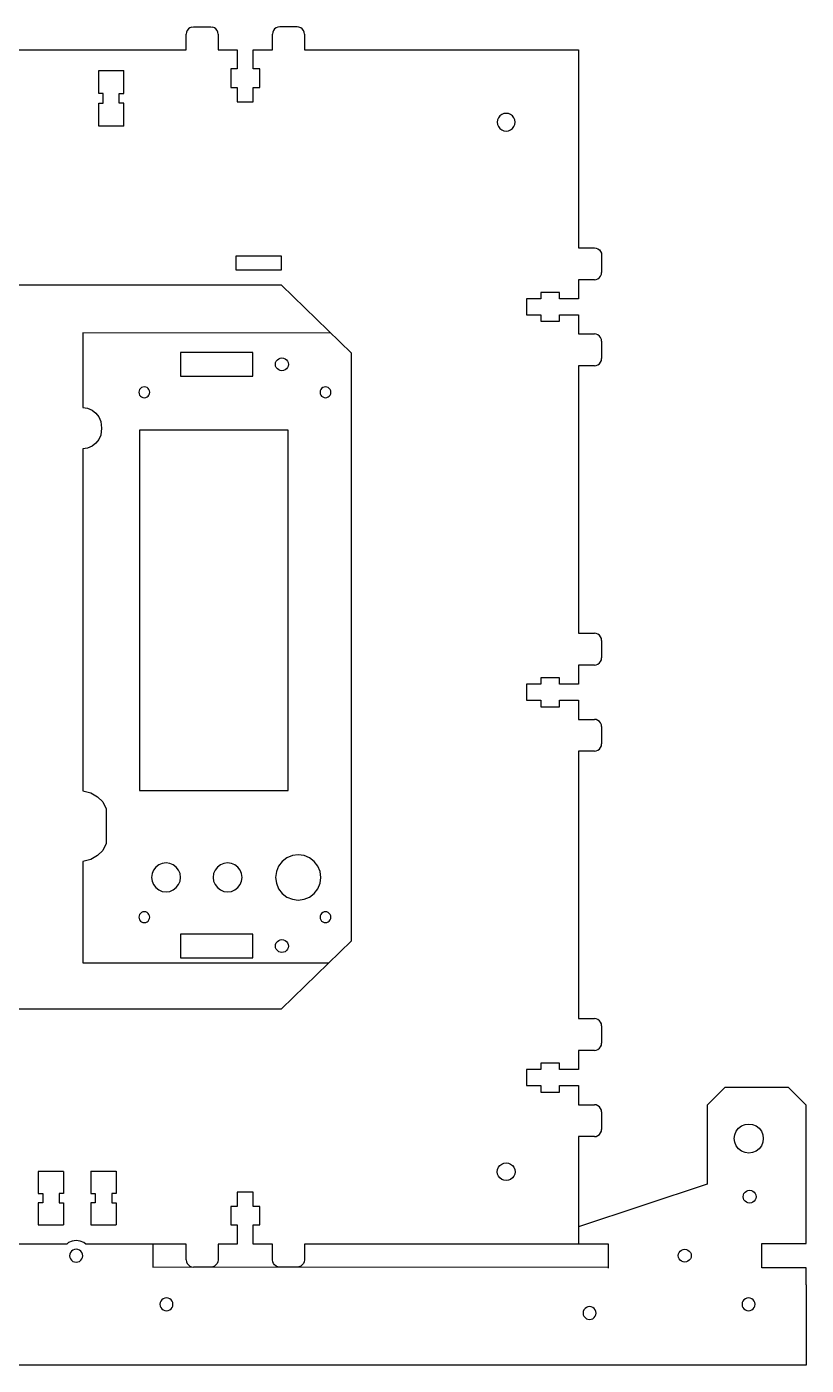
# Model space of a CAD drawing. Extents: x 0 to 941, y 0 to 539.
# Drawn here: x 726.3 to 941.4, y 58.5 to 428.2 of the extents above; entities that cross this region are included whole.
import ezdxf

# ---------------------------------------------------------------- set-up
doc = ezdxf.new("R2010")
doc.units = 0
doc.layers.add('Layer_1', color=7, linetype='CONTINUOUS')

msp = doc.modelspace()

# ---------------------------------------------------------------- linework, layer by layer
at = {"layer": 'Layer_1', "color": 4}
for points in [[(770.36851, 426.753648), (770.300381, 426.236024)], [(770.300381, 421.88602), (770.300381, 426.236024)], [(770.568323, 427.236022), (770.36851, 426.753648)], [(770.886162, 427.65024), (770.568323, 427.236022)], [(771.300379, 427.968078), (770.886162, 427.65024)], [(771.782725, 428.167863), (771.300379, 427.968078)], [(771.778266, 428.180552), (772.295918, 428.248709), (777.100356, 428.236009), (777.618008, 428.167852)], [(778.100354, 427.968078), (777.618008, 428.167863)], [(778.514572, 427.65024), (778.100354, 427.968078)], [(778.832411, 427.236022), (778.514572, 427.65024)], [(779.032224, 426.753648), (778.832411, 427.236022)], [(779.100352, 426.236024), (779.032224, 426.753648)], [(779.100352, 426.236024), (779.100352, 421.88602)], [(794.168507, 426.753648), (794.100351, 426.236024)], [(794.100351, 421.88602), (794.100351, 426.236024)], [(794.368321, 427.236022), (794.168507, 426.753648)], [(794.686159, 427.65024), (794.368321, 427.236022)], [(795.100349, 427.968078), (794.686159, 427.65024)], [(795.582723, 428.167863), (795.100349, 427.968078)], [(801.418006, 428.167863), (800.900354, 428.23602), (796.100347, 428.23602), (795.582723, 428.167863)], [(801.900352, 427.968078), (801.418006, 428.167863)], [(802.31457, 427.65024), (801.900352, 427.968078)], [(802.632408, 427.236022), (802.31457, 427.65024)], [(802.832193, 426.753648), (802.632408, 427.236022)], [(802.90035, 426.236024), (802.832193, 426.753648)], [(802.90035, 426.236024), (802.90035, 421.88602)], [(710.100406, 421.88602), (770.300381, 421.88602)], [(779.100352, 421.88602), (784.400345, 421.88602)], [(784.400345, 421.88602), (784.400345, 416.586028)], [(788.800358, 421.88602), (794.100351, 421.88602)], [(788.800358, 416.586028), (788.800358, 421.88602)], [(802.90035, 421.88602), (878.600337, 421.88602)], [(878.600337, 421.88602), (878.600337, 367.186047)], [(784.400345, 416.586028), (782.60036, 416.586028), (782.60036, 411.486018)], [(790.600372, 416.586028), (788.800358, 416.586028)], [(790.600372, 411.486018), (790.600372, 416.586028)], [(782.60036, 411.486018), (784.400345, 411.486018)], [(784.400345, 411.486018), (784.400345, 407.536036)], [(788.800358, 411.486018), (790.600372, 411.486018)], [(788.800358, 407.536036), (788.800358, 411.486018)], [(784.400345, 407.536036), (788.800358, 407.536036)], [(878.600337, 367.186047), (882.950341, 367.186047)], [(882.950341, 367.186047), (883.467965, 367.11789)], [(883.467965, 367.11789), (883.950339, 366.918077)], [(883.950339, 366.918077), (884.364556, 366.600238)], [(884.364556, 366.600238), (884.682395, 366.186049)], [(884.682395, 366.186049), (884.88218, 365.703675)], [(884.88218, 365.703675), (884.950337, 365.186023), (884.950337, 360.386043)], [(883.467965, 358.454176), (883.950339, 358.653989)], [(883.950339, 358.653989), (884.364556, 358.971828)], [(884.364556, 358.971828), (884.682395, 359.386045)], [(884.682395, 359.386045), (884.88218, 359.868391)], [(884.88218, 359.868391), (884.950337, 360.386043)], [(882.950341, 358.386047), (878.600337, 358.386047)], [(878.600337, 358.386047), (878.600337, 353.086055)], [(882.950341, 358.386047), (883.467965, 358.454176)], [(868.200335, 353.086055), (864.250325, 353.086055)], [(864.250325, 353.086055), (864.250325, 348.686042)], [(873.300345, 354.88604), (868.200335, 354.88604)], [(868.200335, 354.88604), (868.200335, 353.086055)], [(873.300345, 353.086055), (873.300345, 354.88604)], [(878.600337, 353.086055), (873.300345, 353.086055)], [(864.250325, 348.686042), (868.200335, 348.686042)], [(868.200335, 348.686042), (868.200335, 346.886056)], [(873.300345, 348.686042), (878.600337, 348.686042)], [(873.300345, 346.886056), (873.300345, 348.686042)], [(878.600337, 348.686042), (878.600337, 343.386049)], [(868.200335, 346.886056), (873.300345, 346.886056)], [(878.600337, 343.386049), (882.950341, 343.386049)], [(883.467965, 343.317893), (882.950341, 343.386049)], [(883.950339, 343.118107), (883.467965, 343.317893)], [(884.364556, 342.800269), (883.950339, 343.118107)], [(884.682395, 342.386051), (884.364556, 342.800269)], [(884.88218, 341.903677), (884.682395, 342.386051)], [(884.950337, 341.386053), (884.88218, 341.903677)], [(884.950337, 341.386053), (884.950337, 336.586046)], [(884.88218, 336.068422), (884.950337, 336.586046)], [(882.950341, 334.58605), (878.600337, 334.58605)], [(878.600337, 334.58605), (878.600337, 260.736059)], [(882.950341, 334.58605), (883.467965, 334.654207)], [(883.467965, 334.654207), (883.950339, 334.853992)], [(883.950339, 334.853992), (884.364556, 335.17183)], [(884.364556, 335.17183), (884.682395, 335.586048)], [(884.682395, 335.586048), (884.88218, 336.068422)], [(878.600337, 260.736059), (882.950341, 260.736059)], [(883.467965, 260.66793), (882.950341, 260.736059)], [(883.950339, 260.468117), (883.467965, 260.66793)], [(884.364556, 260.150278), (883.950339, 260.468117)], [(884.682395, 259.736061), (884.364556, 260.150278)], [(884.88218, 259.253715), (884.682395, 259.736061)], [(884.950337, 258.736063), (884.88218, 259.253715)], [(884.950337, 258.736063), (884.950337, 253.936084)], [(882.950341, 251.936088), (878.600337, 251.936088)], [(878.600337, 251.936088), (878.600337, 246.636095)], [(882.950341, 251.936088), (883.467965, 252.004216)], [(883.467965, 252.004216), (883.950339, 252.204029)], [(883.950339, 252.204029), (884.364556, 252.521868)], [(884.364556, 252.521868), (884.682395, 252.936086)], [(884.682395, 252.936086), (884.88218, 253.418432)], [(884.88218, 253.418432), (884.950337, 253.936084)], [(868.200335, 248.436081), (868.200335, 246.636095)], [(873.300345, 248.436081), (868.200335, 248.436081)], [(873.300345, 246.636095), (873.300345, 248.436081)], [(864.250325, 246.636095), (864.250325, 242.236082)], [(868.200335, 246.636095), (864.250325, 246.636095)], [(878.600337, 246.636095), (873.300345, 246.636095)], [(864.250325, 242.236082), (868.200335, 242.236082)], [(868.200335, 242.236082), (868.200335, 240.436068)], [(868.200335, 240.436068), (873.300345, 240.436068), (873.300345, 242.236082)], [(873.300345, 242.236082), (878.600337, 242.236082)], [(878.600337, 242.236082), (878.600337, 236.936089)], [(878.600337, 236.936089), (882.950341, 236.936089)], [(883.467965, 236.867933), (882.950341, 236.936089)], [(883.950339, 236.668119), (883.467965, 236.867933)], [(884.364556, 236.350309), (883.950339, 236.668119)], [(884.682395, 235.936091), (884.364556, 236.350309)], [(884.88218, 235.453717), (884.682395, 235.936091)], [(884.950337, 234.936093), (884.88218, 235.453717)], [(884.950337, 234.936093), (884.950337, 230.136086)], [(884.682395, 229.136088), (884.88218, 229.618462)], [(884.88218, 229.618462), (884.950337, 230.136086)], [(882.950341, 228.13609), (878.600337, 228.13609)], [(878.600337, 228.13609), (878.600337, 154.286098)], [(882.950341, 228.13609), (883.467965, 228.204247)], [(883.467965, 228.204247), (883.950339, 228.404032)], [(883.950339, 228.404032), (884.364556, 228.721871)], [(884.364556, 228.721871), (884.682395, 229.136088)], [(878.600337, 154.286098), (882.950341, 154.286098)], [(883.467965, 154.21797), (882.950341, 154.286098)], [(883.950339, 154.018156), (883.467965, 154.21797)], [(884.364556, 153.700318), (883.950339, 154.018156)], [(884.682395, 153.2861), (884.364556, 153.700318)], [(884.88218, 152.803754), (884.682395, 153.2861)], [(884.950337, 152.286102), (884.88218, 152.803754)], [(884.950337, 152.286102), (884.950337, 147.486123)], [(878.600337, 145.486099), (878.600337, 140.186107)], [(882.950341, 145.486099), (878.600337, 145.486099)], [(882.950341, 145.486099), (883.467965, 145.554255)], [(883.467965, 145.554255), (883.950339, 145.754069)], [(883.950339, 145.754069), (884.364556, 146.071907)], [(884.364556, 146.071907), (884.682395, 146.486097)], [(884.682395, 146.486097), (884.88218, 146.968471)], [(884.88218, 146.968471), (884.950337, 147.486123)], [(873.300345, 141.98612), (868.200335, 141.98612)], [(868.200335, 141.98612), (868.200335, 140.186107)], [(873.300345, 140.186107), (873.300345, 141.98612)], [(868.200335, 140.186107), (864.250325, 140.186107)], [(864.250325, 140.186107), (864.250325, 135.786121)], [(878.600337, 140.186107), (873.300345, 140.186107)], [(864.250325, 135.786121), (868.200335, 135.786121)], [(868.200335, 135.786121), (868.200335, 133.986108)], [(868.200335, 133.986108), (873.300345, 133.986108)], [(873.300345, 135.786121), (878.600337, 135.786121)], [(873.300345, 133.986108), (873.300345, 135.786121)], [(878.600337, 135.786121), (878.600337, 130.486129)], [(878.600337, 130.486129), (882.950341, 130.486129)], [(883.467965, 130.417972), (882.950341, 130.486129)], [(883.950339, 130.218159), (883.467965, 130.417972)], [(884.364556, 129.90032), (883.950339, 130.218159)], [(884.682395, 129.486103), (884.364556, 129.90032)], [(884.88218, 129.003757), (884.682395, 129.486103)], [(884.950337, 128.486105), (884.88218, 129.003757)], [(884.950337, 128.486105), (884.950337, 123.686125)], [(883.950339, 121.954071), (884.364556, 122.27191)], [(884.364556, 122.27191), (884.682395, 122.686127)], [(884.682395, 122.686127), (884.88218, 123.168473)], [(884.88218, 123.168473), (884.950337, 123.686125)], [(882.950341, 121.686129), (878.600337, 121.686129)], [(878.600337, 121.686129), (878.600337, 91.986135)], [(882.950341, 121.686129), (883.467965, 121.754258)], [(883.467965, 121.754258), (883.950339, 121.954071)], [(788.800358, 106.336119), (784.400345, 106.336119)], [(784.400345, 106.336119), (784.400345, 102.386137)], [(788.800358, 102.386137), (788.800358, 106.336119)], [(782.60036, 102.386137), (782.60036, 97.286127)], [(784.400345, 102.386137), (782.60036, 102.386137)], [(790.600372, 102.386137), (788.800358, 102.386137)], [(790.600372, 97.286127), (790.600372, 102.386137)], [(782.60036, 97.286127), (784.400345, 97.286127)], [(784.400345, 97.286127), (784.400345, 91.986135)], [(788.800358, 97.286127), (790.600372, 97.286127)], [(788.800358, 91.986135), (788.800358, 97.286127)], [(770.300353, 91.986135), (762.775349, 91.986135), (755.250345, 91.986135), (742.569847, 91.981281), (742.025553, 92.39247), (741.017483, 92.809197), (739.935669, 92.951284), (738.853855, 92.809197), (737.845785, 92.39247), (737.323646, 91.985689), (725.150386, 91.986254), (717.625382, 91.986254), (710.100378, 91.986254)], [(770.300353, 87.636131), (770.300353, 91.986135)], [(784.400345, 91.986135), (779.100352, 91.986135)], [(779.100352, 91.986135), (779.100352, 87.636131)], [(794.100351, 91.986135), (788.800358, 91.986135)], [(794.168507, 87.118507), (794.100351, 87.636131), (794.100351, 91.986135)], [(802.90035, 91.986135), (802.90035, 87.636131)], [(878.600337, 91.986135), (802.90035, 91.986135)], [(770.300353, 87.636131), (770.36851, 87.118507)], [(770.36851, 87.118507), (770.568323, 86.636133)], [(770.568323, 86.636133), (770.886162, 86.221916)], [(770.886162, 86.221916), (771.300379, 85.904077)], [(771.300379, 85.904077), (771.782725, 85.704292)], [(771.782725, 85.704292), (772.300377, 85.636135)], [(777.618008, 85.704292), (777.100356, 85.636135), (772.300377, 85.636135)], [(778.100354, 85.904077), (777.618008, 85.704292)], [(778.514572, 86.221916), (778.100354, 85.904077)], [(778.832411, 86.636133), (778.514572, 86.221916)], [(779.032224, 87.118507), (778.832411, 86.636133)], [(779.100352, 87.636131), (779.032224, 87.118507)], [(794.368292, 86.636133), (794.168507, 87.118507)], [(794.686131, 86.221916), (794.368292, 86.636133)], [(795.100349, 85.904077), (794.686131, 86.221916)], [(795.582723, 85.704292), (795.100349, 85.904077)], [(796.100347, 85.636135), (795.582723, 85.704292)], [(801.417978, 85.704292), (800.900354, 85.636135), (796.100347, 85.636135)], [(801.900352, 85.904077), (801.417978, 85.704292)], [(802.31457, 86.221916), (801.900352, 85.904077)], [(802.632408, 86.636133), (802.31457, 86.221916)], [(802.832193, 87.118507), (802.632408, 86.636133)], [(802.90035, 87.636131), (802.832193, 87.118507)]]:
    msp.add_lwpolyline(points, dxfattribs=at)
at = {"layer": 'Layer_1', "color": 7}
for points in [[(746.150372, 400.786043), (746.150372, 402.711041), (746.150372, 404.636042), (746.14755, 407.126549), (747.376204, 407.127677), (747.376204, 409.844066), (746.145348, 409.845477), (746.149299, 412.336218), (746.149299, 414.261217), (746.149299, 416.186215)], [(746.150372, 416.186034), (753.050366, 416.186034)], [(753.03349, 400.78131), (753.03349, 402.706308), (753.03349, 404.631309), (753.036312, 407.121816), (751.807657, 407.122945), (751.807657, 409.839333), (753.038513, 409.840745), (753.034562, 412.331486), (753.034562, 414.256484), (753.034562, 416.181482)], [(858.60032, 404.336031), (857.966224, 404.25255), (857.375335, 404.007779), (856.867928, 403.618425), (856.478574, 403.111017), (856.233802, 402.520129), (856.150321, 401.886032)], [(859.234446, 404.25255), (858.60032, 404.336031)], [(859.825334, 404.007779), (859.234446, 404.25255)], [(860.332742, 403.618425), (859.825334, 404.007779)], [(860.722095, 403.111017), (860.332742, 403.618425)], [(860.966838, 402.520129), (860.722095, 403.111017)], [(753.050366, 400.786043), (749.600369, 400.786043), (746.150372, 400.786043)], [(856.150321, 401.886032), (856.233802, 401.251907)], [(856.233802, 401.251907), (856.478574, 400.661018)], [(856.478574, 400.661018), (856.867928, 400.153611)], [(856.867928, 400.153611), (857.375335, 399.764257)], [(857.375335, 399.764257), (857.966224, 399.519514)], [(857.966224, 399.519514), (858.60032, 399.436033)], [(858.60032, 399.436033), (859.234446, 399.519514)], [(859.234446, 399.519514), (859.825334, 399.764257)], [(859.825334, 399.764257), (860.332742, 400.153611)], [(860.332742, 400.153611), (860.722095, 400.661018)], [(860.722095, 400.661018), (860.966838, 401.251907)], [(861.050348, 401.886032), (860.966838, 402.520129)], [(860.966838, 401.251907), (861.050348, 401.886032)], [(783.956155, 364.859285), (783.956155, 361.082394)], [(796.619494, 364.859285), (783.956155, 364.859285)], [(796.619494, 361.082394), (796.619494, 364.859285)], [(783.956155, 361.082394), (796.619494, 361.082394)], [(788.724836, 338.302409), (768.724848, 338.302409), (768.724848, 331.702416), (788.724836, 331.702416), (788.724836, 338.302409)], [(795.452054, 336.275206), (795.824841, 336.561267)], [(795.824841, 336.561267), (796.258984, 336.741071)], [(796.258984, 336.741071), (796.724848, 336.802397)], [(796.724848, 336.802397), (797.190712, 336.741071)], [(797.190712, 336.741071), (797.624855, 336.561267)], [(797.624855, 336.561267), (797.997642, 336.275206)], [(794.924863, 335.002412), (794.98619, 335.468277)], [(794.98619, 334.536548), (794.924863, 335.002412)], [(794.98619, 335.468277), (795.165994, 335.902419)], [(795.165994, 334.102406), (794.98619, 334.536548)], [(795.165994, 335.902419), (795.452054, 336.275206)], [(795.452054, 333.729618), (795.165994, 334.102406)], [(795.824841, 333.443558), (795.452054, 333.729618)], [(796.258984, 333.263754), (795.824841, 333.443558)], [(796.724848, 333.202399), (796.258984, 333.263754)], [(797.190712, 333.263754), (796.724848, 333.202399)], [(797.624855, 333.443558), (797.190712, 333.263754)], [(797.997642, 333.729618), (797.624855, 333.443558)], [(797.997642, 336.275206), (798.283702, 335.902419)], [(798.283702, 334.102406), (797.997642, 333.729618)], [(798.283702, 335.902419), (798.463506, 335.468277)], [(798.463506, 334.536548), (798.283702, 334.102406)], [(798.463506, 335.468277), (798.524861, 335.002412)], [(798.524861, 335.002412), (798.463506, 334.536548)], [(758.724839, 328.780598), (758.336614, 328.729487), (757.974834, 328.579655), (757.664164, 328.341262), (757.425799, 328.03062), (757.275939, 327.66884), (757.224828, 327.280615)], [(757.224828, 327.280615), (757.275939, 326.89239)], [(757.275939, 326.89239), (757.425799, 326.530609)], [(757.425799, 326.530609), (757.664164, 326.219939), (757.974834, 325.981574)], [(757.974834, 325.981574), (758.336614, 325.831714)], [(758.336614, 325.831714), (758.724839, 325.780604), (759.113064, 325.831714), (759.474845, 325.981574)], [(759.785487, 328.341262), (759.474845, 328.579655), (759.113064, 328.729487), (758.724839, 328.780598)], [(759.474845, 325.981574), (759.785487, 326.219939)], [(760.02388, 328.03062), (759.785487, 328.341262)], [(759.785487, 326.219939), (760.02388, 326.530609)], [(760.173712, 327.66884), (760.02388, 328.03062)], [(760.02388, 326.530609), (760.173712, 326.89239)], [(760.224822, 327.280615), (760.173712, 327.66884)], [(760.173712, 326.89239), (760.224822, 327.280615)], [(807.275952, 327.66884), (807.224841, 327.280615)], [(807.224841, 327.280615), (807.275952, 326.89239)], [(807.425812, 328.03062), (807.275952, 327.66884)], [(807.275952, 326.89239), (807.425812, 326.530609)], [(807.664176, 328.341262), (807.425812, 328.03062)], [(807.425812, 326.530609), (807.664176, 326.219939)], [(807.974847, 328.579655), (807.664176, 328.341262)], [(807.664176, 326.219939), (807.974847, 325.981574)], [(808.336627, 328.729487), (807.974847, 328.579655)], [(807.974847, 325.981574), (808.336627, 325.831714)], [(809.474858, 328.579655), (809.113077, 328.729487), (808.724852, 328.780598), (808.336627, 328.729487)], [(808.336627, 325.831714), (808.724852, 325.780604)], [(808.724852, 325.780604), (809.113077, 325.831714)], [(809.113077, 325.831714), (809.474858, 325.981574)], [(809.7855, 328.341262), (809.474858, 328.579655)], [(809.474858, 325.981574), (809.7855, 326.219939)], [(810.023893, 328.03062), (809.7855, 328.341262)], [(809.7855, 326.219939), (810.023893, 326.530609), (810.173725, 326.89239), (810.224835, 327.280615)], [(810.173725, 327.66884), (810.023893, 328.03062)], [(810.224835, 327.280615), (810.173725, 327.66884)], [(798.424842, 316.780623), (757.424839, 316.780623)], [(757.424839, 316.780623), (757.424839, 217.28061), (798.424842, 217.28061)], [(798.424842, 217.28061), (798.424842, 316.780623)], [(761.896424, 196.109061), (761.260747, 195.280626)], [(762.72486, 196.74471), (761.896424, 196.109061)], [(764.724856, 197.280622), (763.68958, 197.144337), (762.72486, 196.74471)], [(766.724852, 196.74471), (765.760131, 197.144337), (764.724856, 197.280622)], [(767.553287, 196.109061), (766.724852, 196.74471)], [(768.188964, 195.280626), (767.553287, 196.109061)], [(778.896419, 196.109061), (778.260741, 195.280626)], [(779.724854, 196.74471), (778.896419, 196.109061)], [(781.72485, 197.280622), (780.689574, 197.144337), (779.724854, 196.74471)], [(782.760126, 197.144337), (781.72485, 197.280622)], [(783.724846, 196.74471), (782.760126, 197.144337)], [(784.553281, 196.109061), (783.724846, 196.74471)], [(785.588557, 192.245354), (785.724842, 193.28063), (785.588557, 194.315905), (785.188958, 195.280626), (784.553281, 196.109061)], [(795.812198, 196.40562), (795.187809, 194.898243)], [(798.099863, 198.693285), (796.805422, 197.700032), (795.812198, 196.40562)], [(799.60724, 199.317645), (798.099863, 198.693285)], [(805.644256, 197.700032), (804.349843, 198.693285), (802.842466, 199.317645), (801.224853, 199.53061), (799.60724, 199.317645)], [(806.637508, 196.40562), (805.644256, 197.700032)], [(807.261897, 194.898243), (806.637508, 196.40562)], [(760.86112, 194.315905), (760.724835, 193.28063)], [(760.724835, 193.28063), (760.86112, 192.245354)], [(761.260747, 195.280626), (760.86112, 194.315905)], [(768.588562, 194.315905), (768.188964, 195.280626)], [(768.724848, 193.28063), (768.588562, 194.315905)], [(768.588562, 192.245354), (768.724848, 193.28063)], [(777.861143, 194.315905), (777.724858, 193.28063)], [(777.724858, 193.28063), (777.861143, 192.245354)], [(778.260741, 195.280626), (777.861143, 194.315905)], [(795.187809, 194.898243), (794.974844, 193.28063)], [(794.974844, 193.28063), (795.187809, 191.662988)], [(807.261897, 191.662988), (807.474862, 193.28063), (807.261897, 194.898243)], [(760.86112, 192.245354), (761.260747, 191.280634), (761.896424, 190.452199)], [(761.896424, 190.452199), (762.72486, 189.816521)], [(762.72486, 189.816521), (763.68958, 189.416923)], [(763.68958, 189.416923), (764.724856, 189.280609)], [(764.724856, 189.280609), (765.760131, 189.416923)], [(765.760131, 189.416923), (766.724852, 189.816521)], [(766.724852, 189.816521), (767.553287, 190.452199)], [(767.553287, 190.452199), (768.188964, 191.280634)], [(768.188964, 191.280634), (768.588562, 192.245354)], [(777.861143, 192.245354), (778.260741, 191.280634), (778.896419, 190.452199)], [(778.896419, 190.452199), (779.724854, 189.816521)], [(779.724854, 189.816521), (780.689574, 189.416923), (781.72485, 189.280609)], [(781.72485, 189.280609), (782.760126, 189.416923)], [(782.760126, 189.416923), (783.724846, 189.816521)], [(783.724846, 189.816521), (784.553281, 190.452199)], [(784.553281, 190.452199), (785.188958, 191.280634)], [(785.188958, 191.280634), (785.588557, 192.245354)], [(795.187809, 191.662988), (795.812198, 190.155611)], [(795.812198, 190.155611), (796.805422, 188.861199), (798.099863, 187.867974), (799.60724, 187.243586), (801.224853, 187.030621)], [(804.349843, 187.867974), (805.644256, 188.861199)], [(805.644256, 188.861199), (806.637508, 190.155611)], [(806.637508, 190.155611), (807.261897, 191.662988)], [(801.224853, 187.030621), (802.842466, 187.243586)], [(802.842466, 187.243586), (804.349843, 187.867974)], [(757.425799, 183.030629), (757.275939, 182.668848), (757.224828, 182.280623)], [(757.224828, 182.280623), (757.275939, 181.892399)], [(757.275939, 181.892399), (757.425799, 181.530618)], [(757.664164, 183.341271), (757.425799, 183.030629)], [(757.425799, 181.530618), (757.664164, 181.219976), (757.974834, 180.981583)], [(757.974834, 183.579664), (757.664164, 183.341271)], [(758.336614, 183.729524), (757.974834, 183.579664)], [(758.724839, 183.780635), (758.336614, 183.729524)], [(759.113064, 183.729524), (758.724839, 183.780635)], [(759.474845, 183.579664), (759.113064, 183.729524)], [(759.785487, 183.341271), (759.474845, 183.579664)], [(759.474845, 180.981583), (759.785487, 181.219976)], [(760.173712, 182.668848), (760.02388, 183.030629), (759.785487, 183.341271)], [(759.785487, 181.219976), (760.02388, 181.530618), (760.173712, 181.892399)], [(760.173712, 181.892399), (760.224822, 182.280623), (760.173712, 182.668848)], [(807.275952, 182.668848), (807.224841, 182.280623)], [(807.224841, 182.280623), (807.275952, 181.892399)], [(807.425812, 183.030629), (807.275952, 182.668848)], [(807.275952, 181.892399), (807.425812, 181.530618), (807.664176, 181.219976)], [(807.664176, 183.341271), (807.425812, 183.030629)], [(808.336627, 183.729524), (807.974847, 183.579664), (807.664176, 183.341271)], [(807.664176, 181.219976), (807.974847, 180.981583)], [(808.724852, 183.780635), (808.336627, 183.729524)], [(809.113077, 183.729524), (808.724852, 183.780635)], [(809.474858, 183.579664), (809.113077, 183.729524)], [(809.7855, 183.341271), (809.474858, 183.579664)], [(809.474858, 180.981583), (809.7855, 181.219976)], [(810.023893, 183.030629), (809.7855, 183.341271)], [(809.7855, 181.219976), (810.023893, 181.530618)], [(810.173725, 181.892399), (810.224835, 182.280623), (810.173725, 182.668848), (810.023893, 183.030629)], [(810.023893, 181.530618), (810.173725, 181.892399)], [(757.974834, 180.981583), (758.336614, 180.831723)], [(758.336614, 180.831723), (758.724839, 180.780612), (759.113064, 180.831723), (759.474845, 180.981583)], [(768.724848, 171.025347), (788.724836, 171.025347), (788.724836, 177.625368), (768.724848, 177.625368), (768.724848, 171.025347)], [(807.974847, 180.981583), (808.336627, 180.831723)], [(808.336627, 180.831723), (808.724852, 180.780612)], [(808.724852, 180.780612), (809.113077, 180.831723)], [(809.113077, 180.831723), (809.474858, 180.981583)], [(794.924863, 174.325372), (794.98619, 174.791236)], [(794.98619, 173.859479), (794.924863, 174.325372)], [(794.98619, 174.791236), (795.165994, 175.22535)], [(795.165994, 173.425365), (794.98619, 173.859479)], [(795.165994, 175.22535), (795.452054, 175.598137)], [(795.452054, 175.598137), (795.824841, 175.884198)], [(795.824841, 175.884198), (796.258984, 176.06403)], [(796.258984, 176.06403), (796.724848, 176.125357)], [(796.724848, 176.125357), (797.190712, 176.06403)], [(797.190712, 176.06403), (797.624855, 175.884198)], [(797.624855, 175.884198), (797.997642, 175.598137)], [(797.997642, 175.598137), (798.283702, 175.22535)], [(798.283702, 175.22535), (798.463506, 174.791236)], [(798.463506, 173.859479), (798.283702, 173.425365)], [(798.463506, 174.791236), (798.524861, 174.325372)], [(798.524861, 174.325372), (798.463506, 173.859479)], [(795.452054, 173.052578), (795.165994, 173.425365)], [(795.824841, 172.766517), (795.452054, 173.052578)], [(796.258984, 172.586685), (795.824841, 172.766517)], [(796.724848, 172.525358), (796.258984, 172.586685)], [(797.190712, 172.586685), (796.724848, 172.525358)], [(797.624855, 172.766517), (797.190712, 172.586685)], [(797.997642, 173.052578), (797.624855, 172.766517)], [(798.283702, 173.425365), (797.997642, 173.052578)], [(927.581415, 117.690083), (926.614521, 117.290372), (925.576931, 117.154058), (924.539341, 117.290372), (923.572448, 117.690083), (922.742178, 118.325901), (922.10509, 119.154534), (921.704588, 120.11948), (921.567993, 121.15501), (921.704588, 122.19054), (922.10509, 123.155486), (922.742178, 123.984146), (923.572448, 124.619937), (924.539341, 125.019648), (925.576931, 125.155961), (926.614521, 125.019648), (927.581415, 124.619937), (928.411684, 123.984146), (929.048801, 123.155486), (929.449302, 122.19054), (929.585898, 121.15501), (929.449302, 120.11948), (929.048801, 119.154534), (928.411684, 118.325901), (927.581415, 117.690083)], [(729.453343, 112.089781), (729.453343, 110.239035), (729.453343, 108.388284), (729.450521, 105.993843), (730.679175, 105.992714), (730.679175, 103.381103), (729.44832, 103.379692), (729.452271, 100.985025), (729.452271, 99.134277), (729.452271, 97.283531)], [(736.450366, 112.088409), (729.45038, 112.088409)], [(736.451128, 112.090091), (736.451128, 110.239343), (736.451128, 108.388594), (736.45395, 105.994153), (735.225296, 105.993024), (735.225296, 103.381413), (736.456151, 103.380002), (736.4522, 100.985335), (736.4522, 99.13459), (736.4522, 97.283844)], [(743.949038, 112.090695), (743.949038, 110.23995), (743.949038, 108.389198), (743.946216, 105.994757), (745.174871, 105.993628), (745.174871, 103.382017), (743.944015, 103.380606), (743.947966, 100.985939), (743.947966, 99.135191), (743.947966, 97.284445)], [(750.950379, 112.088409), (743.950365, 112.088409)], [(750.946823, 112.091006), (750.946823, 110.240257), (750.946823, 108.389509), (750.949645, 105.995068), (749.720991, 105.993939), (749.720991, 103.382328), (750.951847, 103.380917), (750.947896, 100.98625), (750.947896, 99.135504), (750.947896, 97.284759)], [(856.150321, 111.986123), (856.233802, 112.620249)], [(856.233802, 111.352027), (856.150321, 111.986123)], [(856.233802, 112.620249), (856.478574, 113.211137)], [(856.478574, 110.761138), (856.233802, 111.352027)], [(856.478574, 113.211137), (856.867928, 113.718545)], [(856.867928, 113.718545), (857.375335, 114.107898)], [(857.375335, 114.107898), (857.966224, 114.352641)], [(857.966224, 114.352641), (858.60032, 114.436123)], [(858.60032, 114.436123), (859.234446, 114.352641)], [(859.234446, 114.352641), (859.825334, 114.107898)], [(859.825334, 114.107898), (860.332742, 113.718545)], [(860.332742, 113.718545), (860.722095, 113.211137)], [(860.722095, 113.211137), (860.966838, 112.620249)], [(860.966838, 111.352027), (860.722095, 110.761138)], [(860.966838, 112.620249), (861.050348, 111.986123)], [(861.050348, 111.986123), (860.966838, 111.352027)], [(856.867928, 110.253731), (856.478574, 110.761138)], [(857.375335, 109.864377), (856.867928, 110.253731)], [(857.966224, 109.619605), (857.375335, 109.864377)], [(858.60032, 109.536124), (857.966224, 109.619605)], [(859.234446, 109.619605), (858.60032, 109.536124)], [(859.825334, 109.864377), (859.234446, 109.619605)], [(860.332742, 110.253731), (859.825334, 109.864377)], [(860.722095, 110.761138), (860.332742, 110.253731)], [(927.553983, 104.62325), (927.373756, 104.189052), (927.087074, 103.81618), (926.71344, 103.530034), (926.278338, 103.350174), (925.81143, 103.288819), (925.344521, 103.350174), (924.909419, 103.530034), (924.535785, 103.81618), (924.249104, 104.189052), (924.068877, 104.62325), (924.007409, 105.089253), (924.068877, 105.555261), (924.249104, 105.989488), (924.535785, 106.36236), (924.909419, 106.648477), (925.344521, 106.828337), (925.81143, 106.889721), (926.278338, 106.828337), (926.71344, 106.648477), (927.087074, 106.36236), (927.373756, 105.989488), (927.553983, 105.555261), (927.615451, 105.089253), (927.553983, 104.62325)], [(729.45038, 97.288422), (736.450366, 97.288422)], [(743.950365, 97.288422), (750.950379, 97.288422)], [(740.832063, 90.344443), (740.396961, 90.524303), (739.930053, 90.58563), (739.463144, 90.524303), (739.028042, 90.344443), (738.654408, 90.058298), (738.367727, 89.685426), (738.1875, 89.251196), (738.126032, 88.785222), (738.1875, 88.319216), (738.367727, 87.884989), (738.654408, 87.512117), (739.028042, 87.226), (739.463144, 87.046112), (739.930053, 86.984757), (740.396961, 87.046112), (740.832063, 87.226), (741.205697, 87.512117), (741.492379, 87.884989), (741.672606, 88.319216), (741.734074, 88.785222), (741.672606, 89.251196), (741.492379, 89.685426), (741.205697, 90.058298), (740.832063, 90.344443)], [(906.983144, 90.356409), (907.418246, 90.536269), (907.885154, 90.597596), (908.352062, 90.536269), (908.787164, 90.356409), (909.160798, 90.070264), (909.44748, 89.697392), (909.627707, 89.263165), (909.689175, 88.797185), (909.627707, 88.331182), (909.44748, 87.896955), (909.160798, 87.524083), (908.787164, 87.237966), (908.352062, 87.058078), (907.885154, 86.996723), (907.418246, 87.058078), (906.983144, 87.237966), (906.60951, 87.524083), (906.322828, 87.896955), (906.142601, 88.331182), (906.081133, 88.797185), (906.142601, 89.263165), (906.322828, 89.697392), (906.60951, 90.070264), (906.983144, 90.356409)], [(763.106424, 75.818888), (763.045097, 75.353024)], [(763.045097, 75.353024), (763.106424, 74.88716)], [(763.286256, 76.253031), (763.106424, 75.818888)], [(763.106424, 74.88716), (763.286256, 74.453018)], [(763.572316, 76.625818), (763.286256, 76.253031)], [(763.286256, 74.453018), (763.572316, 74.08023)], [(763.945104, 76.911876), (763.572316, 76.625818)], [(763.572316, 74.08023), (763.945104, 73.79417)], [(764.379218, 77.091682), (763.945104, 76.911876)], [(764.84511, 77.153038), (764.379218, 77.091682)], [(765.310975, 77.091682), (764.84511, 77.153038)], [(765.745089, 76.911876), (765.310975, 77.091682)], [(766.117876, 76.625818), (765.745089, 76.911876)], [(765.745089, 73.79417), (766.117876, 74.08023)], [(766.403937, 76.253031), (766.117876, 76.625818)], [(766.117876, 74.08023), (766.403937, 74.453018)], [(766.583769, 75.818888), (766.403937, 76.253031)], [(766.403937, 74.453018), (766.583769, 74.88716)], [(766.645096, 75.353024), (766.583769, 75.818888)], [(766.583769, 74.88716), (766.645096, 75.353024)], [(880.367556, 74.222075), (880.080875, 73.849203)], [(880.74119, 74.508192), (880.367556, 74.222075)], [(881.176264, 74.688052), (880.74119, 74.508192)], [(881.6432, 74.749379), (881.176264, 74.688052)], [(882.110109, 74.688052), (881.6432, 74.749379)], [(882.545211, 74.508192), (882.110109, 74.688052)], [(882.918845, 74.222075), (882.545211, 74.508192)], [(883.205526, 73.849203), (882.918845, 74.222075)], [(923.783494, 75.818888), (923.722139, 75.353024)], [(923.722139, 75.353024), (923.783494, 74.88716)], [(923.963298, 76.253031), (923.783494, 75.818888)], [(923.783494, 74.88716), (923.963298, 74.453018)], [(924.249358, 76.625818), (923.963298, 76.253031)], [(923.963298, 74.453018), (924.249358, 74.08023)], [(924.622145, 76.911876), (924.249358, 76.625818)], [(924.249358, 74.08023), (924.622145, 73.79417)], [(925.056288, 77.091682), (924.622145, 76.911876)], [(925.522152, 77.153038), (925.056288, 77.091682)], [(925.988016, 77.091682), (925.522152, 77.153038)], [(926.422159, 76.911876), (925.988016, 77.091682)], [(926.794946, 76.625818), (926.422159, 76.911876)], [(926.422159, 73.79417), (926.794946, 74.08023)], [(927.081006, 76.253031), (926.794946, 76.625818)], [(926.794946, 74.08023), (927.081006, 74.453018)], [(927.26081, 75.818888), (927.081006, 76.253031)], [(927.081006, 74.453018), (927.26081, 74.88716)], [(927.322137, 75.353024), (927.26081, 75.818888)], [(927.26081, 74.88716), (927.322137, 75.353024)], [(763.945104, 73.79417), (764.379218, 73.614366)], [(764.379218, 73.614366), (764.84511, 73.553039)], [(764.84511, 73.553039), (765.310975, 73.614366)], [(765.310975, 73.614366), (765.745089, 73.79417)], [(879.900648, 73.414948), (879.83918, 72.948971)], [(879.83918, 72.948971), (879.900648, 72.482965)], [(880.080875, 73.849203), (879.900648, 73.414948)], [(879.900648, 72.482965), (880.080875, 72.048738)], [(880.080875, 72.048738), (880.367556, 71.675866)], [(880.367556, 71.675866), (880.74119, 71.389749)], [(880.74119, 71.389749), (881.176264, 71.209889)], [(881.176264, 71.209889), (881.6432, 71.148506)], [(881.6432, 71.148506), (882.110109, 71.209889)], [(882.110109, 71.209889), (882.545211, 71.389749)], [(882.545211, 71.389749), (882.918845, 71.675866)], [(882.918845, 71.675866), (883.205526, 72.048738)], [(883.385753, 73.414948), (883.205526, 73.849203)], [(883.205526, 72.048738), (883.385753, 72.482965)], [(883.447221, 72.948971), (883.385753, 73.414948)], [(883.385753, 72.482965), (883.447221, 72.948971)], [(924.622145, 73.79417), (925.056288, 73.614366)], [(925.056288, 73.614366), (925.522152, 73.553039)], [(925.522152, 73.553039), (925.988016, 73.614366)], [(925.988016, 73.614366), (926.422159, 73.79417)]]:
    msp.add_lwpolyline(points, dxfattribs=at)
at = {"layer": 'Layer_1', "color": 6}
for points in [[(796.617293, 356.886036), (684.63874, 356.886036)], [(815.877464, 338.099237), (796.617293, 356.886036)], [(815.877464, 175.772918), (815.877464, 338.099237)], [(796.617293, 156.986118), (815.877464, 175.772918)], [(684.63874, 156.986118), (796.617293, 156.986118)]]:
    msp.add_lwpolyline(points, dxfattribs=at)
at = {"layer": 'Layer_1', "color": 5}
for points in [[(810.165597, 343.635336), (741.750471, 343.663914), (741.762324, 323.042304), (743.094131, 322.867094), (744.324196, 322.356548), (745.38047, 321.54444), (746.191068, 320.486011), (746.700564, 319.253459), (746.8743, 317.366361), (746.700564, 315.479262), (746.191068, 314.24671), (745.38047, 313.188281), (744.324196, 312.376172), (743.094131, 311.865627), (741.762324, 311.6918), (741.750471, 296.248589), (741.750499, 280.443481), (741.750527, 264.638374), (741.750556, 248.833263), (741.750556, 233.028155), (741.750584, 217.223048), (744.008785, 216.65735), (745.843794, 215.552131), (747.320917, 214.131202), (748.214206, 212.252787), (748.214206, 202.635063), (747.320917, 200.756648), (745.843794, 199.335719), (744.008785, 198.2305), (741.750781, 197.664935), (741.727921, 169.637915), (809.617521, 169.640737)], [(919.062396, 135.358436), (914.051202, 130.357232)], [(919.062396, 135.358436), (936.396626, 135.358436)], [(941.407792, 130.357232), (936.396626, 135.358436)], [(914.051202, 130.357232), (914.054024, 108.535895), (878.579622, 96.786899)], [(941.407792, 92.147758), (941.407792, 130.357232)], [(761.0556, 91.939938), (761.058422, 85.642578), (886.759607, 85.672635)], [(878.579678, 92.085542), (886.738045, 92.085542), (886.738045, 85.384373)], [(929.185001, 92.147758), (941.407792, 92.147758)], [(929.185001, 85.446589), (929.185001, 92.147758)], [(941.407792, 85.446589), (929.185001, 85.446589)], [(941.407792, 80.745218), (941.407792, 85.446589)], [(941.407792, 80.745218), (941.421903, 58.555911), (594.839185, 58.530793), (538.281739, 80.684428)]]:
    msp.add_lwpolyline(points, dxfattribs=at)

doc.saveas('drawing.dxf')
